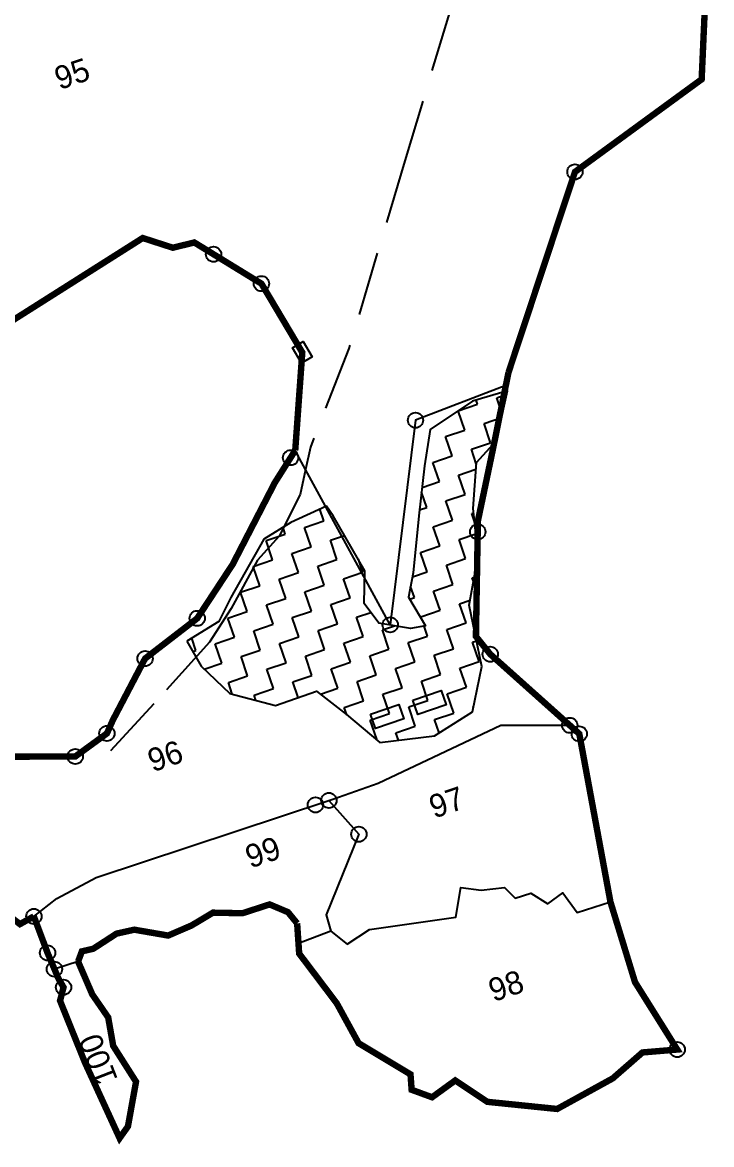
# Model space of a CAD drawing. Header units: metres. Extents: x 322983 to 329599, y 1832280 to 1838425.
# Drawn here: x 325499 to 326044, y 1832744 to 1833631 of the extents above; entities that cross this region are included whole.
import ezdxf

# ---------------------------------------------------------------- set-up
doc = ezdxf.new("R2010")
doc.units = ezdxf.units.M
doc.header["$MEASUREMENT"] = 0
doc.linetypes.add('DASHED', pattern=[0.75, 0.5, -0.25])
for name, color, linetype in [('LINE_FOOTPATH', 1, 'DASHED'), ('OTHERS', 1, 'Continuous'), ('POLY_HATCH', 12, 'Continuous'), ('POLY_PARCEL', 6, 'Continuous'), ('SYM_STONE', 1, 'Continuous'), ('TEXT_PARCEL', 7, 'Continuous'), ('V_BOUND_LINE', 7, 'Continuous')]:
    doc.layers.add(name, color=color, linetype=linetype)
doc.styles.add('TEXT_MAP', font='KRDEV050.TTF')

# ---------------------------------------------------------------- blocks, each defined once
blk = doc.blocks.new('STONE')
blk.add_circle((0, 0), 0.851)
blk = doc.blocks.new('STONESQUARE')
blk.add_lwpolyline([(-0.696, 0.481), (0.696, 0.481), (0.696, -0.481), (-0.696, -0.481)], close=True)
blk = doc.blocks.new('BADH')
at = {"layer": 'OTHERS'}
blk.add_lwpolyline([(-0.0691, 0.0612), (0.0604, 0.0612), (0.0604, -0.0043), (-0.0691, -0.0043)], close=True, dxfattribs=at)
blk = doc.blocks.new('ERG')
at = {"layer": 'POLY_HATCH'}
h = blk.add_hatch(dxfattribs=at)
h.set_pattern_fill('ZIGZAG', color=256, scale=0.5, style=0)
h.set_pattern_definition([(0, (-868.0448, 7842.3285), (1.5875, 1.5875), [1.5875, -1.5875]), (90, (-866.4573, 7842.3285), (-1.5875, 1.5875), [1.5875, -1.5875])])
h.paths.add_polyline_path([(-679.248, 7959.744), (-678.351, 7962.147), (-679.32, 7966.989), (-679.571, 7967.885), (-682.622, 7967.563), (-685.028, 7967.025), (-688.94, 7963.546), (-690.412, 7962.075), (-693.284, 7961.429), (-692.853, 7959.206), (-691.417, 7956.48), (-688.366, 7954.436), (-684.956, 7954.472), (-683.34, 7951.997), (-681.581, 7949.092), (-677.381, 7948.195), (-673.971, 7949.02), (-672.14, 7952.14), (-671.53, 7956.982), (-669.627, 7960.389), (-668.802, 7964.012), (-667.402, 7967.347), (-665.356, 7968.459), (-663.309, 7971.866), (-666.145, 7971.974), (-669.986, 7970.934), (-671.315, 7968.387), (-673.002, 7964.837), (-674.833, 7960.784), (-675.802, 7959.098), (-675.263, 7956.552), (-676.448, 7956.731), (-678.638, 7957.915)])
at = {"layer": 'LINE_FOOTPATH', "ltscale": 10}
for points in [[(-657.07, 8003.617), (-657.909, 8001.487), (-665.104, 7991.423), (-673.956, 7978.963), (-679.276, 7972.646), (-680.188, 7971.121)], [(-680.188, 7971.121), (-681.217, 7969.4)], [(-681.217, 7969.4), (-683.814, 7966.847), (-686.038, 7965.627), (-689.178, 7962.708), (-691.641, 7960.769), (-697.288, 7957.61), (-702.02, 7955.062)]]:
    blk.add_lwpolyline(points, dxfattribs=at)
at = {"layer": 'POLY_HATCH'}
blk.add_lwpolyline([(-693.284, 7961.429), (-692.853, 7959.206), (-691.417, 7956.48), (-688.366, 7954.436), (-684.956, 7954.472), (-683.34, 7951.997), (-681.581, 7949.092), (-677.381, 7948.195), (-673.971, 7949.02), (-672.14, 7952.14), (-671.53, 7956.982), (-669.627, 7960.389), (-668.802, 7964.012), (-667.402, 7967.347), (-665.356, 7968.459), (-663.309, 7971.866), (-666.145, 7971.974), (-669.986, 7970.934), (-671.315, 7968.387), (-673.002, 7964.837), (-674.833, 7960.784), (-675.802, 7959.098), (-675.263, 7956.552), (-676.448, 7956.731), (-678.638, 7957.915), (-679.248, 7959.744), (-678.351, 7962.147), (-679.32, 7966.989), (-679.571, 7967.885), (-682.622, 7967.563), (-685.028, 7967.025), (-688.94, 7963.546), (-690.412, 7962.075)], close=True, dxfattribs=at)
at = {"layer": 'POLY_PARCEL'}
for points in [[(-680.188, 7971.121), (-680.475, 7972.792)], [(-663.294, 7972.282), (-670.835, 7971.997), (-677.85, 7957.512), (-680.188, 7971.121)], [(-686.796, 7946.077), (-686.483, 7946.074), (-682.718, 7946.119), (-672.215, 7947.321), (-667.118, 7945.572)], [(-711.505, 7944.929), (-709.348, 7945.666), (-705.923, 7946.233), (-686.796, 7946.077)], [(-686.796, 7946.077), (-685.436, 7942.827), (-689.882, 7937.706), (-689.95, 7936.369)], [(-709.373, 7940.481), (-711.311, 7940.514)], [(-689.95, 7936.369), (-692.64, 7936.284)], [(-689.95, 7936.369), (-689.066, 7934.986), (-687.047, 7935.507), (-680.355, 7934.261), (-679.244, 7936.323), (-677.815, 7935.621), (-676.023, 7935.235), (-675.501, 7934.17), (-674.208, 7934.148), (-673.233, 7932.946), (-671.849, 7933.377), (-671.282, 7931.541), (-668.559, 7931.501)]]:
    blk.add_lwpolyline(points, dxfattribs=at)
at = {"layer": 'V_BOUND_LINE', "const_width": 0.5}
for points in [[(-636.854, 8000.907), (-641.122, 7989.991), (-652.808, 7986.335), (-662.767, 7973.185)], [(-720.502, 7981.294), (-715.706, 7981.075), (-710.846, 7984.05), (-700.03, 7989.031), (-686.393, 7992.32), (-684.418, 7990.847), (-682.694, 7990.691), (-678.775, 7985.961), (-677.489, 7979.853), (-680.475, 7972.792)], [(-680.475, 7972.792), (-682.788, 7970.926), (-687.96, 7965.946), (-691.942, 7962.845), (-696.801, 7961.185), (-700.72, 7957.458), (-701.504, 7956.612), (-704.42, 7955.703), (-714.546, 7959.118)], [(-662.767, 7973.185), (-663.294, 7972.282)], [(-663.294, 7972.282), (-665.816, 7967.956), (-668.763, 7962.98), (-671.811, 7954.501), (-671.201, 7952.826), (-667.118, 7945.572)], [(-726.858, 7957.5), (-726.992, 7957.019), (-725.142, 7953.855), (-722.916, 7952.697), (-721.129, 7950.41), (-718.778, 7949.376), (-716.615, 7949.408), (-715.33, 7948.625), (-712.727, 7944.709), (-711.505, 7944.929)], [(-667.118, 7945.572), (-666.629, 7944.702), (-668.559, 7931.501)], [(-711.505, 7944.929), (-711.411, 7941.89), (-711.311, 7940.514)], [(-709.373, 7940.481), (-708.84, 7941.138), (-707.931, 7941.045), (-705.83, 7941.577), (-704.42, 7941.42), (-702.068, 7940.136), (-700.093, 7940.293), (-698.181, 7940.7), (-696.018, 7939.917), (-693.792, 7939.886), (-692.632, 7938.852), (-692.236, 7937.797)], [(-711.311, 7940.514), (-711.254, 7939.729), (-711.097, 7938.946), (-711.693, 7938.038), (-711.411, 7932.869), (-710.752, 7926.386), (-709.843, 7927.043), (-708.119, 7930.144), (-708.903, 7933.37), (-708.558, 7935.594), (-709.153, 7937.693), (-709.373, 7940.481)], [(-692.64, 7936.284), (-692.236, 7937.797)], [(-668.559, 7931.501), (-668.763, 7924.952), (-667.34, 7918.91), (-669.982, 7919.57), (-672.827, 7918.402), (-677.705, 7917.539), (-682.684, 7919.824), (-684.513, 7922.21), (-686.647, 7921.55), (-687.968, 7922.616), (-687.664, 7923.784), (-690.712, 7927.389), (-691.322, 7930.892), (-692.846, 7935.512), (-692.64, 7936.284)]]:
    blk.add_lwpolyline(points, dxfattribs=at)
at = {"layer": 'SYM_STONE', "xscale": 0.7, "yscale": 0.7, "zscale": 0.7}
for p in [(-681.571, 7989.336), (-666.629, 7944.702), (-667.34, 7918.91)]:
    blk.add_blockref('STONE', p, dxfattribs=at)
at = {"layer": 'SYM_STONE', "ltscale": 10, "xscale": 0.7, "yscale": 0.7, "zscale": 0.7}
for p in [(-652.808, 7986.335), (-678.775, 7985.961), (-681, 7972.368), (-670.835, 7971.997), (-691.942, 7962.845), (-669.049, 7962.184), (-696.801, 7961.185), (-677.85, 7957.512), (-701.504, 7956.612), (-704.42, 7955.703), (-671.201, 7952.826), (-687.901, 7946.086), (-686.796, 7946.077), (-667.118, 7945.572), (-711.505, 7944.929), (-685.436, 7942.827), (-711.411, 7941.89), (-711.311, 7940.514), (-711.097, 7938.946)]:
    blk.add_blockref('STONE', p, dxfattribs=at)
at = {"layer": 'SYM_STONE', "ltscale": 10, "rotation": 101.8841416104043}
blk.add_blockref('STONESQUARE', (-677.489, 7979.853), dxfattribs=at)
at = {"layer": 'TEXT_PARCEL', "xscale": 18, "yscale": 18, "zscale": 18}
for p in [(-680.3, 7950.312), (-676.824, 7950.276)]:
    blk.add_blockref('BADH', p, dxfattribs=at)
at = {"layer": 'TEXT_PARCEL', "style": 'TEXT_MAP'}
for s, p in [('95', (-688.821, 8005.339)), ('96', (-699.106, 7952.584)), ('99', (-694.318, 7943.016)), ('97', (-679.487, 7942.083)), ('98', (-679.72, 7927.032))]:
    blk.add_text(s, height=1.8, dxfattribs=at).set_placement(p)
blk.add_text('100', height=1.8, rotation=92.49176, dxfattribs=at).set_placement((-709.382, 7930.766))

msp = doc.modelspace()

# ---------------------------------------------------------------- block references
at = {"xscale": 10.12053312737205, "yscale": 10.12053312737205, "zscale": 10.12053312737205, "rotation": 18.80592360025617}
msp.add_blockref('ERG', (358245.09, 1759131.34), dxfattribs=at)

doc.saveas('drawing.dxf')
